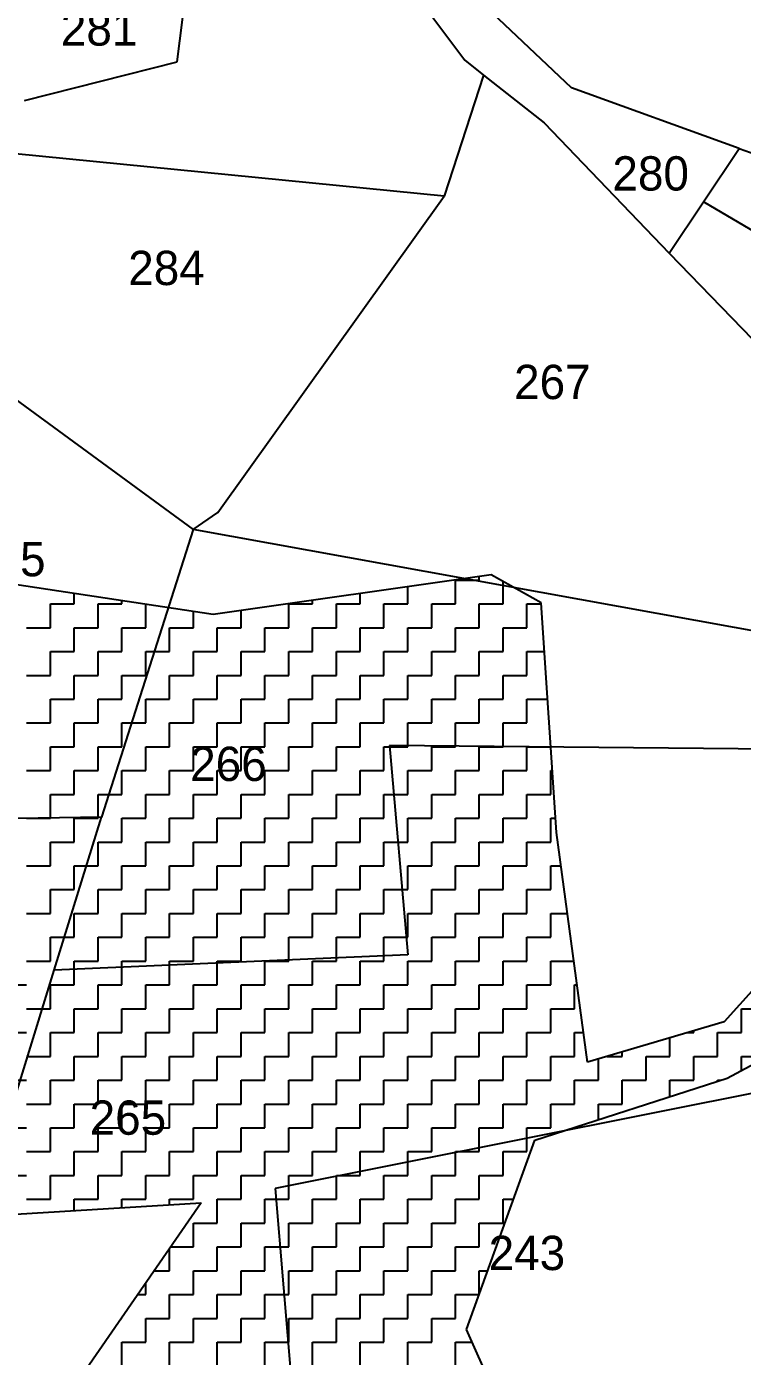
# Model space of a CAD drawing. Header units: metres. Extents: x 291362 to 296970, y 2012513 to 2016467.
# Drawn here: x 292671.1 to 292862.8, y 2014026.5 to 2014382.9 of the extents above; entities that cross this region are included whole.
import ezdxf
from ezdxf.enums import TextEntityAlignment as Align

# ---------------------------------------------------------------- set-up
doc = ezdxf.new("R2010")
doc.units = ezdxf.units.M
for name, color, linetype in [('POLY_HATCH', 12, 'Continuous'), ('POLY_PARCEL', 6, 'Continuous'), ('TEXT_PARCEL', 7, 'Continuous')]:
    doc.layers.add(name, color=color, linetype=linetype)
doc.styles.add('TEXT_MAP', font='')
doc.styles.get('TEXT_MAP').set_extended_font_data('Kruti Dev 050')

msp = doc.modelspace()

# ---------------------------------------------------------------- linework, layer by layer
at = {"layer": 'POLY_HATCH'}
for p, q in [((292795.6, 2014235.95), (292721.08, 2014225.36)), ((292808.91, 2014228.47), (292795.6, 2014235.95)), ((292721.08, 2014225.36), (292666.17, 2014233.67)), ((292813.07, 2014166.94), (292808.91, 2014228.47)), ((292821.39, 2014105.41), (292813.07, 2014166.94)), ((292858.81, 2014101.1), (292947.84, 2014149.33)), ((292887.12, 2014148.64), (292858, 2014116.22)), ((292858, 2014116.22), (292821.39, 2014105.41)), ((292807.23, 2014084.47), (292858.81, 2014101.1)), ((292788.93, 2014033.75), (292807.23, 2014084.47)), ((292663.77, 2014064.38), (292717.85, 2014067.7)), ((292717.85, 2014067.7), (292684.57, 2014019.47)), ((292803.07, 2014002.15), (292788.93, 2014033.75))]:
    msp.add_line(p, q, dxfattribs=at)
at = {"layer": 'POLY_HATCH', "linetype": 'Continuous'}
for p, q in [((292786, 2014234.56), (292792.38, 2014234.56)), ((292786, 2014228.18), (292786, 2014234.56)), ((292792.38, 2014234.56), (292792.38, 2014235.5)), ((292683.89, 2014228.18), (292683.89, 2014230.99)), ((292760.47, 2014228.18), (292760.47, 2014230.96)), ((292773.24, 2014228.18), (292773.24, 2014232.77)), ((292798.76, 2014228.18), (292798.76, 2014234.17)), ((292677.51, 2014228.18), (292683.89, 2014228.18)), ((292677.51, 2014221.8), (292677.51, 2014228.18)), ((292690.27, 2014228.18), (292696.65, 2014228.18)), ((292690.27, 2014221.8), (292690.27, 2014228.18)), ((292696.65, 2014228.18), (292696.65, 2014229.05)), ((292703.03, 2014221.8), (292703.03, 2014228.09)), ((292741.33, 2014228.18), (292747.71, 2014228.18)), ((292741.33, 2014221.8), (292741.33, 2014228.18)), ((292747.71, 2014228.18), (292747.71, 2014229.14)), ((292754.09, 2014228.18), (292760.47, 2014228.18)), ((292754.09, 2014221.8), (292754.09, 2014228.18)), ((292766.85, 2014228.18), (292773.24, 2014228.18)), ((292766.85, 2014221.8), (292766.85, 2014228.18)), ((292779.62, 2014228.18), (292786, 2014228.18)), ((292779.62, 2014221.8), (292779.62, 2014228.18)), ((292792.38, 2014228.18), (292798.76, 2014228.18)), ((292792.38, 2014221.8), (292792.38, 2014228.18)), ((292805.14, 2014228.18), (292808.93, 2014228.18)), ((292805.14, 2014221.8), (292805.14, 2014228.18)), ((292715.8, 2014221.8), (292715.8, 2014226.16)), ((292728.56, 2014221.8), (292728.56, 2014226.42)), ((292671.12, 2014221.8), (292677.51, 2014221.8)), ((292683.89, 2014221.8), (292690.27, 2014221.8)), ((292683.89, 2014215.42), (292683.89, 2014221.8)), ((292696.65, 2014221.8), (292703.03, 2014221.8)), ((292696.65, 2014215.42), (292696.65, 2014221.8)), ((292709.42, 2014221.8), (292715.8, 2014221.8)), ((292709.42, 2014215.42), (292709.42, 2014221.8)), ((292722.18, 2014221.8), (292728.56, 2014221.8)), ((292722.18, 2014215.42), (292722.18, 2014221.8)), ((292734.94, 2014221.8), (292741.33, 2014221.8)), ((292734.94, 2014215.42), (292734.94, 2014221.8)), ((292747.71, 2014221.8), (292754.09, 2014221.8)), ((292747.71, 2014215.42), (292747.71, 2014221.8)), ((292760.47, 2014221.8), (292766.85, 2014221.8)), ((292760.47, 2014215.42), (292760.47, 2014221.8)), ((292773.24, 2014221.8), (292779.62, 2014221.8)), ((292773.24, 2014215.42), (292773.24, 2014221.8)), ((292786, 2014221.8), (292792.38, 2014221.8)), ((292786, 2014215.42), (292786, 2014221.8)), ((292798.76, 2014221.8), (292805.14, 2014221.8)), ((292798.76, 2014215.42), (292798.76, 2014221.8)), ((292677.51, 2014215.42), (292683.89, 2014215.42)), ((292677.51, 2014209.03), (292677.51, 2014215.42)), ((292690.27, 2014215.42), (292696.65, 2014215.42)), ((292690.27, 2014209.03), (292690.27, 2014215.42)), ((292703.03, 2014215.42), (292709.42, 2014215.42)), ((292703.03, 2014209.03), (292703.03, 2014215.42)), ((292715.8, 2014215.42), (292722.18, 2014215.42)), ((292715.8, 2014209.03), (292715.8, 2014215.42)), ((292728.56, 2014215.42), (292734.94, 2014215.42)), ((292728.56, 2014209.03), (292728.56, 2014215.42)), ((292741.33, 2014215.42), (292747.71, 2014215.42)), ((292741.33, 2014209.03), (292741.33, 2014215.42)), ((292754.09, 2014215.42), (292760.47, 2014215.42)), ((292754.09, 2014209.03), (292754.09, 2014215.42)), ((292766.85, 2014215.42), (292773.24, 2014215.42)), ((292766.85, 2014209.03), (292766.85, 2014215.42)), ((292779.62, 2014215.42), (292786, 2014215.42)), ((292779.62, 2014209.03), (292779.62, 2014215.42)), ((292792.38, 2014215.42), (292798.76, 2014215.42)), ((292792.38, 2014209.03), (292792.38, 2014215.42)), ((292805.14, 2014215.42), (292809.79, 2014215.42)), ((292805.14, 2014209.03), (292805.14, 2014215.42)), ((292671.12, 2014209.03), (292677.51, 2014209.03)), ((292683.89, 2014209.03), (292690.27, 2014209.03)), ((292683.89, 2014202.65), (292683.89, 2014209.03)), ((292696.65, 2014209.03), (292703.03, 2014209.03)), ((292696.65, 2014202.65), (292696.65, 2014209.03)), ((292709.42, 2014209.03), (292715.8, 2014209.03)), ((292709.42, 2014202.65), (292709.42, 2014209.03)), ((292722.18, 2014209.03), (292728.56, 2014209.03)), ((292722.18, 2014202.65), (292722.18, 2014209.03)), ((292734.94, 2014209.03), (292741.33, 2014209.03)), ((292734.94, 2014202.65), (292734.94, 2014209.03)), ((292747.71, 2014209.03), (292754.09, 2014209.03)), ((292747.71, 2014202.65), (292747.71, 2014209.03)), ((292760.47, 2014209.03), (292766.85, 2014209.03)), ((292760.47, 2014202.65), (292760.47, 2014209.03)), ((292773.24, 2014209.03), (292779.62, 2014209.03)), ((292773.24, 2014202.65), (292773.24, 2014209.03)), ((292786, 2014209.03), (292792.38, 2014209.03)), ((292786, 2014202.65), (292786, 2014209.03)), ((292798.76, 2014209.03), (292805.14, 2014209.03)), ((292798.76, 2014202.65), (292798.76, 2014209.03)), ((292677.51, 2014202.65), (292683.89, 2014202.65)), ((292677.51, 2014196.27), (292677.51, 2014202.65)), ((292690.27, 2014202.65), (292696.65, 2014202.65)), ((292690.27, 2014196.27), (292690.27, 2014202.65)), ((292703.03, 2014202.65), (292709.42, 2014202.65)), ((292703.03, 2014196.27), (292703.03, 2014202.65)), ((292715.8, 2014202.65), (292722.18, 2014202.65)), ((292715.8, 2014196.27), (292715.8, 2014202.65)), ((292728.56, 2014202.65), (292734.94, 2014202.65)), ((292728.56, 2014196.27), (292728.56, 2014202.65)), ((292741.33, 2014202.65), (292747.71, 2014202.65)), ((292741.33, 2014196.27), (292741.33, 2014202.65)), ((292754.09, 2014202.65), (292760.47, 2014202.65)), ((292754.09, 2014196.27), (292754.09, 2014202.65)), ((292766.85, 2014202.65), (292773.24, 2014202.65)), ((292766.85, 2014196.27), (292766.85, 2014202.65)), ((292779.62, 2014202.65), (292786, 2014202.65)), ((292779.62, 2014196.27), (292779.62, 2014202.65)), ((292792.38, 2014202.65), (292798.76, 2014202.65)), ((292792.38, 2014196.27), (292792.38, 2014202.65)), ((292805.14, 2014202.65), (292810.66, 2014202.65)), ((292805.14, 2014196.27), (292805.14, 2014202.65)), ((292671.12, 2014196.27), (292677.51, 2014196.27)), ((292683.89, 2014196.27), (292690.27, 2014196.27)), ((292683.89, 2014189.89), (292683.89, 2014196.27)), ((292696.65, 2014196.27), (292703.03, 2014196.27)), ((292696.65, 2014189.89), (292696.65, 2014196.27)), ((292709.42, 2014196.27), (292715.8, 2014196.27)), ((292709.42, 2014189.89), (292709.42, 2014196.27)), ((292722.18, 2014196.27), (292728.56, 2014196.27)), ((292722.18, 2014189.89), (292722.18, 2014196.27)), ((292734.94, 2014196.27), (292741.33, 2014196.27)), ((292734.94, 2014189.89), (292734.94, 2014196.27)), ((292747.71, 2014196.27), (292754.09, 2014196.27)), ((292747.71, 2014189.89), (292747.71, 2014196.27)), ((292760.47, 2014196.27), (292766.85, 2014196.27)), ((292760.47, 2014189.89), (292760.47, 2014196.27)), ((292773.24, 2014196.27), (292779.62, 2014196.27)), ((292773.24, 2014189.89), (292773.24, 2014196.27)), ((292786, 2014196.27), (292792.38, 2014196.27)), ((292786, 2014189.89), (292786, 2014196.27)), ((292798.76, 2014196.27), (292805.14, 2014196.27)), ((292798.76, 2014189.89), (292798.76, 2014196.27)), ((292677.51, 2014189.89), (292683.89, 2014189.89)), ((292677.51, 2014183.51), (292677.51, 2014189.89)), ((292690.27, 2014189.89), (292696.65, 2014189.89)), ((292690.27, 2014183.51), (292690.27, 2014189.89)), ((292703.03, 2014189.89), (292709.42, 2014189.89)), ((292703.03, 2014183.51), (292703.03, 2014189.89)), ((292715.8, 2014189.89), (292722.18, 2014189.89)), ((292715.8, 2014183.51), (292715.8, 2014189.89)), ((292728.56, 2014189.89), (292734.94, 2014189.89)), ((292728.56, 2014183.51), (292728.56, 2014189.89)), ((292741.33, 2014189.89), (292747.71, 2014189.89)), ((292741.33, 2014183.51), (292741.33, 2014189.89)), ((292754.09, 2014189.89), (292760.47, 2014189.89)), ((292754.09, 2014183.51), (292754.09, 2014189.89)), ((292766.85, 2014189.89), (292773.24, 2014189.89)), ((292766.85, 2014183.51), (292766.85, 2014189.89)), ((292779.62, 2014189.89), (292786, 2014189.89)), ((292779.62, 2014183.51), (292779.62, 2014189.89)), ((292792.38, 2014189.89), (292798.76, 2014189.89)), ((292792.38, 2014183.51), (292792.38, 2014189.89)), ((292805.14, 2014189.89), (292811.52, 2014189.89)), ((292805.14, 2014183.51), (292805.14, 2014189.89)), ((292671.12, 2014183.51), (292677.51, 2014183.51)), ((292683.89, 2014183.51), (292690.27, 2014183.51)), ((292683.89, 2014177.12), (292683.89, 2014183.51)), ((292696.65, 2014183.51), (292703.03, 2014183.51)), ((292696.65, 2014177.12), (292696.65, 2014183.51)), ((292709.42, 2014183.51), (292715.8, 2014183.51)), ((292709.42, 2014177.12), (292709.42, 2014183.51)), ((292722.18, 2014183.51), (292728.56, 2014183.51)), ((292722.18, 2014177.12), (292722.18, 2014183.51)), ((292734.94, 2014183.51), (292741.33, 2014183.51)), ((292734.94, 2014177.12), (292734.94, 2014183.51)), ((292747.71, 2014183.51), (292754.09, 2014183.51)), ((292747.71, 2014177.12), (292747.71, 2014183.51)), ((292760.47, 2014183.51), (292766.85, 2014183.51)), ((292760.47, 2014177.12), (292760.47, 2014183.51)), ((292773.24, 2014183.51), (292779.62, 2014183.51)), ((292773.24, 2014177.12), (292773.24, 2014183.51)), ((292786, 2014183.51), (292792.38, 2014183.51)), ((292786, 2014177.12), (292786, 2014183.51)), ((292798.76, 2014183.51), (292805.14, 2014183.51)), ((292798.76, 2014177.12), (292798.76, 2014183.51)), ((292811.53, 2014183.51), (292811.95, 2014183.51)), ((292811.53, 2014177.12), (292811.53, 2014183.51)), ((292677.51, 2014177.12), (292683.89, 2014177.12)), ((292677.51, 2014170.74), (292677.51, 2014177.12)), ((292690.27, 2014177.12), (292696.65, 2014177.12)), ((292690.27, 2014170.74), (292690.27, 2014177.12)), ((292703.03, 2014177.12), (292709.42, 2014177.12)), ((292703.03, 2014170.74), (292703.03, 2014177.12)), ((292715.8, 2014177.12), (292722.18, 2014177.12)), ((292715.8, 2014170.74), (292715.8, 2014177.12)), ((292728.56, 2014177.12), (292734.94, 2014177.12)), ((292728.56, 2014170.74), (292728.56, 2014177.12)), ((292741.33, 2014177.12), (292747.71, 2014177.12)), ((292741.33, 2014170.74), (292741.33, 2014177.12)), ((292754.09, 2014177.12), (292760.47, 2014177.12)), ((292754.09, 2014170.74), (292754.09, 2014177.12)), ((292766.85, 2014177.12), (292773.24, 2014177.12)), ((292766.85, 2014170.74), (292766.85, 2014177.12)), ((292779.62, 2014177.12), (292786, 2014177.12)), ((292779.62, 2014170.74), (292779.62, 2014177.12)), ((292792.38, 2014177.12), (292798.76, 2014177.12)), ((292792.38, 2014170.74), (292792.38, 2014177.12)), ((292805.14, 2014177.12), (292811.53, 2014177.12)), ((292805.14, 2014170.74), (292805.14, 2014177.12)), ((292671.12, 2014170.74), (292677.51, 2014170.74)), ((292683.89, 2014170.74), (292690.27, 2014170.74)), ((292683.89, 2014164.36), (292683.89, 2014170.74)), ((292696.65, 2014170.74), (292703.03, 2014170.74)), ((292696.65, 2014164.36), (292696.65, 2014170.74)), ((292709.42, 2014170.74), (292715.8, 2014170.74)), ((292709.42, 2014164.36), (292709.42, 2014170.74)), ((292722.18, 2014170.74), (292728.56, 2014170.74)), ((292722.18, 2014164.36), (292722.18, 2014170.74)), ((292734.94, 2014170.74), (292741.33, 2014170.74)), ((292734.94, 2014164.36), (292734.94, 2014170.74)), ((292747.71, 2014170.74), (292754.09, 2014170.74)), ((292747.71, 2014164.36), (292747.71, 2014170.74)), ((292760.47, 2014170.74), (292766.85, 2014170.74)), ((292760.47, 2014164.36), (292760.47, 2014170.74)), ((292773.24, 2014170.74), (292779.62, 2014170.74)), ((292773.24, 2014164.36), (292773.24, 2014170.74)), ((292786, 2014170.74), (292792.38, 2014170.74)), ((292786, 2014164.36), (292786, 2014170.74)), ((292798.76, 2014170.74), (292805.14, 2014170.74)), ((292798.76, 2014164.36), (292798.76, 2014170.74)), ((292811.53, 2014170.74), (292812.81, 2014170.74)), ((292811.53, 2014164.36), (292811.53, 2014170.74)), ((292677.51, 2014164.36), (292683.89, 2014164.36)), ((292677.51, 2014157.98), (292677.51, 2014164.36)), ((292690.27, 2014164.36), (292696.65, 2014164.36)), ((292690.27, 2014157.98), (292690.27, 2014164.36)), ((292703.03, 2014164.36), (292709.42, 2014164.36)), ((292703.03, 2014157.98), (292703.03, 2014164.36)), ((292715.8, 2014164.36), (292722.18, 2014164.36)), ((292715.8, 2014157.98), (292715.8, 2014164.36)), ((292728.56, 2014164.36), (292734.94, 2014164.36)), ((292728.56, 2014157.98), (292728.56, 2014164.36)), ((292741.33, 2014164.36), (292747.71, 2014164.36)), ((292741.33, 2014157.98), (292741.33, 2014164.36)), ((292754.09, 2014164.36), (292760.47, 2014164.36)), ((292754.09, 2014157.98), (292754.09, 2014164.36)), ((292766.85, 2014164.36), (292773.24, 2014164.36)), ((292766.85, 2014157.98), (292766.85, 2014164.36)), ((292779.62, 2014164.36), (292786, 2014164.36)), ((292779.62, 2014157.98), (292779.62, 2014164.36)), ((292792.38, 2014164.36), (292798.76, 2014164.36)), ((292792.38, 2014157.98), (292792.38, 2014164.36)), ((292805.14, 2014164.36), (292811.53, 2014164.36)), ((292805.14, 2014157.98), (292805.14, 2014164.36)), ((292671.12, 2014157.98), (292677.51, 2014157.98)), ((292683.89, 2014157.98), (292690.27, 2014157.98)), ((292683.89, 2014151.6), (292683.89, 2014157.98)), ((292696.65, 2014157.98), (292703.03, 2014157.98)), ((292696.65, 2014151.6), (292696.65, 2014157.98)), ((292709.42, 2014157.98), (292715.8, 2014157.98)), ((292709.42, 2014151.6), (292709.42, 2014157.98)), ((292722.18, 2014157.98), (292728.56, 2014157.98)), ((292722.18, 2014151.6), (292722.18, 2014157.98)), ((292734.94, 2014157.98), (292741.33, 2014157.98)), ((292734.94, 2014151.6), (292734.94, 2014157.98)), ((292747.71, 2014157.98), (292754.09, 2014157.98)), ((292747.71, 2014151.6), (292747.71, 2014157.98)), ((292760.47, 2014157.98), (292766.85, 2014157.98)), ((292760.47, 2014151.6), (292760.47, 2014157.98)), ((292773.24, 2014157.98), (292779.62, 2014157.98)), ((292773.24, 2014151.6), (292773.24, 2014157.98)), ((292786, 2014157.98), (292792.38, 2014157.98)), ((292786, 2014151.6), (292786, 2014157.98)), ((292798.76, 2014157.98), (292805.14, 2014157.98)), ((292798.76, 2014151.6), (292798.76, 2014157.98)), ((292811.53, 2014157.98), (292814.28, 2014157.98)), ((292811.53, 2014151.6), (292811.53, 2014157.98)), ((292677.51, 2014151.6), (292683.89, 2014151.6)), ((292677.51, 2014145.21), (292677.51, 2014151.6)), ((292690.27, 2014151.6), (292696.65, 2014151.6)), ((292690.27, 2014145.21), (292690.27, 2014151.6)), ((292703.03, 2014151.6), (292709.42, 2014151.6)), ((292703.03, 2014145.21), (292703.03, 2014151.6)), ((292715.8, 2014151.6), (292722.18, 2014151.6)), ((292715.8, 2014145.21), (292715.8, 2014151.6)), ((292728.56, 2014151.6), (292734.94, 2014151.6)), ((292728.56, 2014145.21), (292728.56, 2014151.6)), ((292741.33, 2014151.6), (292747.71, 2014151.6)), ((292741.33, 2014145.21), (292741.33, 2014151.6)), ((292754.09, 2014151.6), (292760.47, 2014151.6)), ((292754.09, 2014145.21), (292754.09, 2014151.6)), ((292766.85, 2014151.6), (292773.24, 2014151.6)), ((292766.85, 2014145.21), (292766.85, 2014151.6)), ((292779.62, 2014151.6), (292786, 2014151.6)), ((292779.62, 2014145.21), (292779.62, 2014151.6)), ((292792.38, 2014151.6), (292798.76, 2014151.6)), ((292792.38, 2014145.21), (292792.38, 2014151.6)), ((292805.14, 2014151.6), (292811.53, 2014151.6)), ((292805.14, 2014145.21), (292805.14, 2014151.6)), ((292671.12, 2014145.21), (292677.51, 2014145.21)), ((292683.89, 2014145.21), (292690.27, 2014145.21)), ((292683.89, 2014138.83), (292683.89, 2014145.21)), ((292696.65, 2014145.21), (292703.03, 2014145.21)), ((292696.65, 2014138.83), (292696.65, 2014145.21)), ((292709.42, 2014145.21), (292715.8, 2014145.21)), ((292709.42, 2014138.83), (292709.42, 2014145.21)), ((292722.18, 2014145.21), (292728.56, 2014145.21)), ((292722.18, 2014138.83), (292722.18, 2014145.21)), ((292734.94, 2014145.21), (292741.33, 2014145.21)), ((292734.94, 2014138.83), (292734.94, 2014145.21)), ((292747.71, 2014145.21), (292754.09, 2014145.21)), ((292747.71, 2014138.83), (292747.71, 2014145.21)), ((292760.47, 2014145.21), (292766.85, 2014145.21)), ((292760.47, 2014138.83), (292760.47, 2014145.21)), ((292773.24, 2014145.21), (292779.62, 2014145.21)), ((292773.24, 2014138.83), (292773.24, 2014145.21)), ((292786, 2014145.21), (292792.38, 2014145.21)), ((292786, 2014138.83), (292786, 2014145.21)), ((292798.76, 2014145.21), (292805.14, 2014145.21)), ((292798.76, 2014138.83), (292798.76, 2014145.21)), ((292811.53, 2014145.21), (292816.01, 2014145.21)), ((292811.53, 2014138.83), (292811.53, 2014145.21)), ((292677.51, 2014138.83), (292683.89, 2014138.83)), ((292677.51, 2014132.45), (292677.51, 2014138.83)), ((292690.27, 2014138.83), (292696.65, 2014138.83)), ((292690.27, 2014132.45), (292690.27, 2014138.83)), ((292703.03, 2014138.83), (292709.42, 2014138.83)), ((292703.03, 2014132.45), (292703.03, 2014138.83)), ((292715.8, 2014138.83), (292722.18, 2014138.83)), ((292715.8, 2014132.45), (292715.8, 2014138.83)), ((292728.56, 2014138.83), (292734.94, 2014138.83)), ((292728.56, 2014132.45), (292728.56, 2014138.83)), ((292741.33, 2014138.83), (292747.71, 2014138.83)), ((292741.33, 2014132.45), (292741.33, 2014138.83)), ((292754.09, 2014138.83), (292760.47, 2014138.83)), ((292754.09, 2014132.45), (292754.09, 2014138.83)), ((292766.85, 2014138.83), (292773.24, 2014138.83)), ((292766.85, 2014132.45), (292766.85, 2014138.83)), ((292779.62, 2014138.83), (292786, 2014138.83)), ((292779.62, 2014132.45), (292779.62, 2014138.83)), ((292792.38, 2014138.83), (292798.76, 2014138.83)), ((292792.38, 2014132.45), (292792.38, 2014138.83)), ((292805.14, 2014138.83), (292811.53, 2014138.83)), ((292805.14, 2014132.45), (292805.14, 2014138.83)), ((292671.12, 2014132.45), (292677.51, 2014132.45)), ((292683.89, 2014132.45), (292690.27, 2014132.45)), ((292683.89, 2014126.07), (292683.89, 2014132.45)), ((292696.65, 2014132.45), (292703.03, 2014132.45)), ((292696.65, 2014126.07), (292696.65, 2014132.45)), ((292709.42, 2014132.45), (292715.8, 2014132.45)), ((292709.42, 2014126.07), (292709.42, 2014132.45)), ((292722.18, 2014132.45), (292728.56, 2014132.45)), ((292722.18, 2014126.07), (292722.18, 2014132.45)), ((292734.94, 2014132.45), (292741.33, 2014132.45)), ((292734.94, 2014126.07), (292734.94, 2014132.45)), ((292747.71, 2014132.45), (292754.09, 2014132.45)), ((292747.71, 2014126.07), (292747.71, 2014132.45)), ((292760.47, 2014132.45), (292766.85, 2014132.45)), ((292760.47, 2014126.07), (292760.47, 2014132.45)), ((292773.24, 2014132.45), (292779.62, 2014132.45)), ((292773.24, 2014126.07), (292773.24, 2014132.45)), ((292786, 2014132.45), (292792.38, 2014132.45)), ((292786, 2014126.07), (292786, 2014132.45)), ((292798.76, 2014132.45), (292805.14, 2014132.45)), ((292798.76, 2014126.07), (292798.76, 2014132.45)), ((292811.53, 2014132.45), (292817.73, 2014132.45)), ((292811.53, 2014126.07), (292811.53, 2014132.45)), ((292664.74, 2014126.07), (292671.12, 2014126.07)), ((292677.51, 2014126.07), (292683.89, 2014126.07)), ((292677.51, 2014119.69), (292677.51, 2014126.07)), ((292690.27, 2014126.07), (292696.65, 2014126.07)), ((292690.27, 2014119.69), (292690.27, 2014126.07)), ((292703.03, 2014126.07), (292709.42, 2014126.07)), ((292703.03, 2014119.69), (292703.03, 2014126.07)), ((292715.8, 2014126.07), (292722.18, 2014126.07)), ((292715.8, 2014119.69), (292715.8, 2014126.07)), ((292728.56, 2014126.07), (292734.94, 2014126.07)), ((292728.56, 2014119.69), (292728.56, 2014126.07)), ((292741.33, 2014126.07), (292747.71, 2014126.07)), ((292741.33, 2014119.69), (292741.33, 2014126.07)), ((292754.09, 2014126.07), (292760.47, 2014126.07)), ((292754.09, 2014119.69), (292754.09, 2014126.07)), ((292766.85, 2014126.07), (292773.24, 2014126.07)), ((292766.85, 2014119.69), (292766.85, 2014126.07)), ((292779.62, 2014126.07), (292786, 2014126.07)), ((292779.62, 2014119.69), (292779.62, 2014126.07)), ((292792.38, 2014126.07), (292798.76, 2014126.07)), ((292792.38, 2014119.69), (292792.38, 2014126.07)), ((292805.14, 2014126.07), (292811.53, 2014126.07)), ((292805.14, 2014119.69), (292805.14, 2014126.07)), ((292817.91, 2014126.07), (292818.6, 2014126.07)), ((292817.91, 2014119.69), (292817.91, 2014126.07)), ((292671.12, 2014119.69), (292677.51, 2014119.69)), ((292683.89, 2014119.69), (292690.27, 2014119.69)), ((292683.89, 2014113.31), (292683.89, 2014119.69)), ((292696.65, 2014119.69), (292703.03, 2014119.69)), ((292696.65, 2014113.31), (292696.65, 2014119.69)), ((292709.42, 2014119.69), (292715.8, 2014119.69)), ((292709.42, 2014113.31), (292709.42, 2014119.69)), ((292722.18, 2014119.69), (292728.56, 2014119.69)), ((292722.18, 2014113.31), (292722.18, 2014119.69)), ((292734.94, 2014119.69), (292741.33, 2014119.69)), ((292734.94, 2014113.31), (292734.94, 2014119.69)), ((292747.71, 2014119.69), (292754.09, 2014119.69)), ((292747.71, 2014113.31), (292747.71, 2014119.69)), ((292760.47, 2014119.69), (292766.85, 2014119.69)), ((292760.47, 2014113.31), (292760.47, 2014119.69)), ((292773.24, 2014119.69), (292779.62, 2014119.69)), ((292773.24, 2014113.31), (292773.24, 2014119.69)), ((292786, 2014119.69), (292792.38, 2014119.69)), ((292786, 2014113.31), (292786, 2014119.69)), ((292798.76, 2014119.69), (292805.14, 2014119.69)), ((292798.76, 2014113.31), (292798.76, 2014119.69)), ((292811.53, 2014119.69), (292817.91, 2014119.69)), ((292811.53, 2014113.31), (292811.53, 2014119.69)), ((292862.58, 2014119.69), (292868.96, 2014119.69)), ((292862.58, 2014113.31), (292862.58, 2014119.69)), ((292664.74, 2014113.31), (292671.12, 2014113.31)), ((292677.51, 2014113.31), (292683.89, 2014113.31)), ((292677.51, 2014106.92), (292677.51, 2014113.31)), ((292690.27, 2014113.31), (292696.65, 2014113.31)), ((292690.27, 2014106.92), (292690.27, 2014113.31)), ((292703.03, 2014113.31), (292709.42, 2014113.31)), ((292703.03, 2014106.92), (292703.03, 2014113.31)), ((292715.8, 2014113.31), (292722.18, 2014113.31)), ((292715.8, 2014106.92), (292715.8, 2014113.31)), ((292728.56, 2014113.31), (292734.94, 2014113.31)), ((292728.56, 2014106.92), (292728.56, 2014113.31)), ((292741.33, 2014113.31), (292747.71, 2014113.31)), ((292741.33, 2014106.92), (292741.33, 2014113.31)), ((292754.09, 2014113.31), (292760.47, 2014113.31)), ((292754.09, 2014106.92), (292754.09, 2014113.31)), ((292766.85, 2014113.31), (292773.24, 2014113.31)), ((292766.85, 2014106.92), (292766.85, 2014113.31)), ((292779.62, 2014113.31), (292786, 2014113.31)), ((292779.62, 2014106.92), (292779.62, 2014113.31)), ((292792.38, 2014113.31), (292798.76, 2014113.31)), ((292792.38, 2014106.92), (292792.38, 2014113.31)), ((292805.14, 2014113.31), (292811.53, 2014113.31)), ((292805.14, 2014106.92), (292805.14, 2014113.31)), ((292817.91, 2014113.31), (292820.32, 2014113.31)), ((292817.91, 2014106.92), (292817.91, 2014113.31)), ((292848.14, 2014113.31), (292849.82, 2014113.31)), ((292849.82, 2014113.31), (292849.82, 2014113.8)), ((292856.2, 2014113.31), (292862.58, 2014113.31)), ((292856.2, 2014106.92), (292856.2, 2014113.31)), ((292843.44, 2014106.92), (292843.44, 2014111.92)), ((292671.12, 2014106.92), (292677.51, 2014106.92)), ((292683.89, 2014106.92), (292690.27, 2014106.92)), ((292683.89, 2014100.54), (292683.89, 2014106.92)), ((292696.65, 2014106.92), (292703.03, 2014106.92)), ((292696.65, 2014100.54), (292696.65, 2014106.92)), ((292709.42, 2014106.92), (292715.8, 2014106.92)), ((292709.42, 2014100.54), (292709.42, 2014106.92)), ((292722.18, 2014106.92), (292728.56, 2014106.92)), ((292722.18, 2014100.54), (292722.18, 2014106.92)), ((292734.94, 2014106.92), (292741.33, 2014106.92)), ((292734.94, 2014100.54), (292734.94, 2014106.92)), ((292747.71, 2014106.92), (292754.09, 2014106.92)), ((292747.71, 2014100.54), (292747.71, 2014106.92)), ((292760.47, 2014106.92), (292766.85, 2014106.92)), ((292760.47, 2014100.54), (292760.47, 2014106.92)), ((292773.24, 2014106.92), (292779.62, 2014106.92)), ((292773.24, 2014100.54), (292773.24, 2014106.92)), ((292786, 2014106.92), (292792.38, 2014106.92)), ((292786, 2014100.54), (292786, 2014106.92)), ((292798.76, 2014106.92), (292805.14, 2014106.92)), ((292798.76, 2014100.54), (292798.76, 2014106.92)), ((292811.53, 2014106.92), (292817.91, 2014106.92)), ((292811.53, 2014100.54), (292811.53, 2014106.92)), ((292824.29, 2014100.54), (292824.29, 2014106.26)), ((292826.53, 2014106.92), (292830.67, 2014106.92)), ((292830.67, 2014106.92), (292830.67, 2014108.15)), ((292837.05, 2014106.92), (292843.44, 2014106.92)), ((292837.05, 2014100.54), (292837.05, 2014106.92)), ((292849.82, 2014106.92), (292856.2, 2014106.92)), ((292849.82, 2014100.54), (292849.82, 2014106.92)), ((292862.58, 2014106.92), (292868.96, 2014106.92)), ((292862.58, 2014103.14), (292862.58, 2014106.92)), ((292664.74, 2014100.54), (292671.12, 2014100.54)), ((292677.51, 2014100.54), (292683.89, 2014100.54)), ((292677.51, 2014094.16), (292677.51, 2014100.54)), ((292690.27, 2014100.54), (292696.65, 2014100.54)), ((292690.27, 2014094.16), (292690.27, 2014100.54)), ((292703.03, 2014100.54), (292709.42, 2014100.54)), ((292703.03, 2014094.16), (292703.03, 2014100.54)), ((292715.8, 2014100.54), (292722.18, 2014100.54)), ((292715.8, 2014094.16), (292715.8, 2014100.54)), ((292728.56, 2014100.54), (292734.94, 2014100.54)), ((292728.56, 2014094.16), (292728.56, 2014100.54)), ((292741.33, 2014100.54), (292747.71, 2014100.54)), ((292741.33, 2014094.16), (292741.33, 2014100.54)), ((292754.09, 2014100.54), (292760.47, 2014100.54)), ((292754.09, 2014094.16), (292754.09, 2014100.54)), ((292766.85, 2014100.54), (292773.24, 2014100.54)), ((292766.85, 2014094.16), (292766.85, 2014100.54)), ((292779.62, 2014100.54), (292786, 2014100.54)), ((292779.62, 2014094.16), (292779.62, 2014100.54)), ((292792.38, 2014100.54), (292798.76, 2014100.54)), ((292792.38, 2014094.16), (292792.38, 2014100.54)), ((292805.14, 2014100.54), (292811.53, 2014100.54)), ((292805.14, 2014094.16), (292805.14, 2014100.54)), ((292817.91, 2014100.54), (292824.29, 2014100.54)), ((292817.91, 2014094.16), (292817.91, 2014100.54)), ((292830.67, 2014100.54), (292837.05, 2014100.54)), ((292830.67, 2014094.16), (292830.67, 2014100.54)), ((292843.44, 2014100.54), (292849.82, 2014100.54)), ((292843.44, 2014096.14), (292843.44, 2014100.54)), ((292856.2, 2014100.54), (292857.09, 2014100.54)), ((292856.2, 2014100.25), (292856.2, 2014100.54)), ((292671.12, 2014094.16), (292677.51, 2014094.16)), ((292683.89, 2014094.16), (292690.27, 2014094.16)), ((292683.89, 2014087.78), (292683.89, 2014094.16)), ((292696.65, 2014094.16), (292703.03, 2014094.16)), ((292696.65, 2014087.78), (292696.65, 2014094.16)), ((292709.42, 2014094.16), (292715.8, 2014094.16)), ((292709.42, 2014087.78), (292709.42, 2014094.16)), ((292722.18, 2014094.16), (292728.56, 2014094.16)), ((292722.18, 2014087.78), (292722.18, 2014094.16)), ((292734.94, 2014094.16), (292741.33, 2014094.16)), ((292734.94, 2014087.78), (292734.94, 2014094.16)), ((292747.71, 2014094.16), (292754.09, 2014094.16)), ((292747.71, 2014087.78), (292747.71, 2014094.16)), ((292760.47, 2014094.16), (292766.85, 2014094.16)), ((292760.47, 2014087.78), (292760.47, 2014094.16)), ((292773.24, 2014094.16), (292779.62, 2014094.16)), ((292773.24, 2014087.78), (292773.24, 2014094.16)), ((292786, 2014094.16), (292792.38, 2014094.16)), ((292786, 2014087.78), (292786, 2014094.16)), ((292798.76, 2014094.16), (292805.14, 2014094.16)), ((292798.76, 2014087.78), (292798.76, 2014094.16)), ((292811.53, 2014094.16), (292817.91, 2014094.16)), ((292811.53, 2014087.78), (292811.53, 2014094.16)), ((292824.29, 2014094.16), (292830.67, 2014094.16)), ((292824.29, 2014089.97), (292824.29, 2014094.16)), ((292837.05, 2014094.16), (292837.29, 2014094.16)), ((292837.05, 2014094.08), (292837.05, 2014094.16)), ((292664.74, 2014087.78), (292671.12, 2014087.78)), ((292677.51, 2014087.78), (292683.89, 2014087.78)), ((292677.51, 2014081.4), (292677.51, 2014087.78)), ((292690.27, 2014087.78), (292696.65, 2014087.78)), ((292690.27, 2014081.4), (292690.27, 2014087.78)), ((292703.03, 2014087.78), (292709.42, 2014087.78)), ((292703.03, 2014081.4), (292703.03, 2014087.78)), ((292715.8, 2014087.78), (292722.18, 2014087.78)), ((292715.8, 2014081.4), (292715.8, 2014087.78)), ((292728.56, 2014087.78), (292734.94, 2014087.78)), ((292728.56, 2014081.4), (292728.56, 2014087.78)), ((292741.33, 2014087.78), (292747.71, 2014087.78)), ((292741.33, 2014081.4), (292741.33, 2014087.78)), ((292754.09, 2014087.78), (292760.47, 2014087.78)), ((292754.09, 2014081.4), (292754.09, 2014087.78)), ((292766.85, 2014087.78), (292773.24, 2014087.78)), ((292766.85, 2014081.4), (292766.85, 2014087.78)), ((292779.62, 2014087.78), (292786, 2014087.78)), ((292779.62, 2014081.4), (292779.62, 2014087.78)), ((292792.38, 2014087.78), (292798.76, 2014087.78)), ((292792.38, 2014081.4), (292792.38, 2014087.78)), ((292805.14, 2014087.78), (292811.53, 2014087.78)), ((292805.14, 2014081.4), (292805.14, 2014087.78)), ((292671.12, 2014081.4), (292677.51, 2014081.4)), ((292683.89, 2014081.4), (292690.27, 2014081.4)), ((292683.89, 2014075.01), (292683.89, 2014081.4)), ((292696.65, 2014081.4), (292703.03, 2014081.4)), ((292696.65, 2014075.01), (292696.65, 2014081.4)), ((292709.42, 2014081.4), (292715.8, 2014081.4)), ((292709.42, 2014075.01), (292709.42, 2014081.4)), ((292722.18, 2014081.4), (292728.56, 2014081.4)), ((292722.18, 2014075.01), (292722.18, 2014081.4)), ((292734.94, 2014081.4), (292741.33, 2014081.4)), ((292734.94, 2014075.01), (292734.94, 2014081.4)), ((292747.71, 2014081.4), (292754.09, 2014081.4)), ((292747.71, 2014075.01), (292747.71, 2014081.4)), ((292760.47, 2014081.4), (292766.85, 2014081.4)), ((292760.47, 2014075.01), (292760.47, 2014081.4)), ((292773.24, 2014081.4), (292779.62, 2014081.4)), ((292773.24, 2014075.01), (292773.24, 2014081.4)), ((292786, 2014081.4), (292792.38, 2014081.4)), ((292786, 2014075.01), (292786, 2014081.4)), ((292798.76, 2014081.4), (292805.14, 2014081.4)), ((292798.76, 2014075.01), (292798.76, 2014081.4)), ((292664.74, 2014075.01), (292671.12, 2014075.01)), ((292677.51, 2014075.01), (292683.89, 2014075.01)), ((292677.51, 2014068.63), (292677.51, 2014075.01)), ((292690.27, 2014075.01), (292696.65, 2014075.01)), ((292690.27, 2014068.63), (292690.27, 2014075.01)), ((292703.03, 2014075.01), (292709.42, 2014075.01)), ((292703.03, 2014068.63), (292703.03, 2014075.01)), ((292715.8, 2014075.01), (292722.18, 2014075.01)), ((292715.8, 2014068.63), (292715.8, 2014075.01)), ((292728.56, 2014075.01), (292734.94, 2014075.01)), ((292728.56, 2014068.63), (292728.56, 2014075.01)), ((292741.33, 2014075.01), (292747.71, 2014075.01)), ((292741.33, 2014068.63), (292741.33, 2014075.01)), ((292754.09, 2014075.01), (292760.47, 2014075.01)), ((292754.09, 2014068.63), (292754.09, 2014075.01)), ((292766.85, 2014075.01), (292773.24, 2014075.01)), ((292766.85, 2014068.63), (292766.85, 2014075.01)), ((292779.62, 2014075.01), (292786, 2014075.01)), ((292779.62, 2014068.63), (292779.62, 2014075.01)), ((292792.38, 2014075.01), (292798.76, 2014075.01)), ((292792.38, 2014068.63), (292792.38, 2014075.01)), ((292671.12, 2014068.63), (292677.51, 2014068.63)), ((292683.89, 2014068.63), (292690.27, 2014068.63)), ((292683.89, 2014065.61), (292683.89, 2014068.63)), ((292696.65, 2014068.63), (292703.03, 2014068.63)), ((292696.65, 2014066.4), (292696.65, 2014068.63)), ((292709.42, 2014068.63), (292715.8, 2014068.63)), ((292709.42, 2014067.18), (292709.42, 2014068.63)), ((292722.18, 2014068.63), (292728.56, 2014068.63)), ((292722.18, 2014062.25), (292722.18, 2014068.63)), ((292734.94, 2014068.63), (292741.33, 2014068.63)), ((292734.94, 2014062.25), (292734.94, 2014068.63)), ((292747.71, 2014068.63), (292754.09, 2014068.63)), ((292747.71, 2014062.25), (292747.71, 2014068.63)), ((292760.47, 2014068.63), (292766.85, 2014068.63)), ((292760.47, 2014062.25), (292760.47, 2014068.63)), ((292773.24, 2014068.63), (292779.62, 2014068.63)), ((292773.24, 2014062.25), (292773.24, 2014068.63)), ((292786, 2014068.63), (292792.38, 2014068.63)), ((292786, 2014062.25), (292786, 2014068.63)), ((292798.76, 2014068.63), (292801.52, 2014068.63)), ((292798.76, 2014062.25), (292798.76, 2014068.63)), ((292715.8, 2014062.25), (292722.18, 2014062.25)), ((292715.8, 2014055.87), (292715.8, 2014062.25)), ((292728.56, 2014062.25), (292734.94, 2014062.25)), ((292728.56, 2014055.87), (292728.56, 2014062.25)), ((292741.33, 2014062.25), (292747.71, 2014062.25)), ((292741.33, 2014055.87), (292741.33, 2014062.25)), ((292754.09, 2014062.25), (292760.47, 2014062.25)), ((292754.09, 2014055.87), (292754.09, 2014062.25)), ((292766.85, 2014062.25), (292773.24, 2014062.25)), ((292766.85, 2014055.87), (292766.85, 2014062.25)), ((292779.62, 2014062.25), (292786, 2014062.25)), ((292779.62, 2014055.87), (292779.62, 2014062.25)), ((292792.38, 2014062.25), (292798.76, 2014062.25)), ((292792.38, 2014055.87), (292792.38, 2014062.25)), ((292709.42, 2014049.49), (292709.42, 2014055.48)), ((292709.69, 2014055.87), (292715.8, 2014055.87)), ((292722.18, 2014055.87), (292728.56, 2014055.87)), ((292722.18, 2014049.49), (292722.18, 2014055.87)), ((292734.94, 2014055.87), (292741.33, 2014055.87)), ((292734.94, 2014049.49), (292734.94, 2014055.87)), ((292747.71, 2014055.87), (292754.09, 2014055.87)), ((292747.71, 2014049.49), (292747.71, 2014055.87)), ((292760.47, 2014055.87), (292766.85, 2014055.87)), ((292760.47, 2014049.49), (292760.47, 2014055.87)), ((292773.24, 2014055.87), (292779.62, 2014055.87)), ((292773.24, 2014049.49), (292773.24, 2014055.87)), ((292786, 2014055.87), (292792.38, 2014055.87)), ((292786, 2014049.49), (292786, 2014055.87)), ((292705.28, 2014049.49), (292709.42, 2014049.49)), ((292715.8, 2014049.49), (292722.18, 2014049.49)), ((292715.8, 2014043.1), (292715.8, 2014049.49)), ((292728.56, 2014049.49), (292734.94, 2014049.49)), ((292728.56, 2014043.1), (292728.56, 2014049.49)), ((292741.33, 2014049.49), (292747.71, 2014049.49)), ((292741.33, 2014043.1), (292741.33, 2014049.49)), ((292754.09, 2014049.49), (292760.47, 2014049.49)), ((292754.09, 2014043.1), (292754.09, 2014049.49)), ((292766.85, 2014049.49), (292773.24, 2014049.49)), ((292766.85, 2014043.1), (292766.85, 2014049.49)), ((292779.62, 2014049.49), (292786, 2014049.49)), ((292779.62, 2014043.1), (292779.62, 2014049.49)), ((292792.38, 2014049.49), (292794.61, 2014049.49)), ((292792.38, 2014043.32), (292792.38, 2014049.49)), ((292703.03, 2014043.1), (292703.03, 2014046.23)), ((292700.88, 2014043.1), (292703.03, 2014043.1)), ((292709.42, 2014043.1), (292715.8, 2014043.1)), ((292709.42, 2014036.72), (292709.42, 2014043.1)), ((292722.18, 2014043.1), (292728.56, 2014043.1)), ((292722.18, 2014036.72), (292722.18, 2014043.1)), ((292734.94, 2014043.1), (292741.33, 2014043.1)), ((292734.94, 2014036.72), (292734.94, 2014043.1)), ((292747.71, 2014043.1), (292754.09, 2014043.1)), ((292747.71, 2014036.72), (292747.71, 2014043.1)), ((292760.47, 2014043.1), (292766.85, 2014043.1)), ((292760.47, 2014036.72), (292760.47, 2014043.1)), ((292773.24, 2014043.1), (292779.62, 2014043.1)), ((292773.24, 2014036.72), (292773.24, 2014043.1)), ((292786, 2014043.1), (292792.3, 2014043.1)), ((292786, 2014036.72), (292786, 2014043.1)), ((292696.47, 2014036.72), (292696.65, 2014036.72)), ((292696.65, 2014036.72), (292696.65, 2014036.98)), ((292703.03, 2014036.72), (292709.42, 2014036.72)), ((292703.03, 2014030.34), (292703.03, 2014036.72)), ((292715.8, 2014036.72), (292722.18, 2014036.72)), ((292715.8, 2014030.34), (292715.8, 2014036.72)), ((292728.56, 2014036.72), (292734.94, 2014036.72)), ((292728.56, 2014030.34), (292728.56, 2014036.72)), ((292741.33, 2014036.72), (292747.71, 2014036.72)), ((292741.33, 2014030.34), (292741.33, 2014036.72)), ((292754.09, 2014036.72), (292760.47, 2014036.72)), ((292754.09, 2014030.34), (292754.09, 2014036.72)), ((292766.85, 2014036.72), (292773.24, 2014036.72)), ((292766.85, 2014030.34), (292766.85, 2014036.72)), ((292779.62, 2014036.72), (292786, 2014036.72)), ((292779.62, 2014030.34), (292779.62, 2014036.72)), ((292696.65, 2014030.34), (292703.03, 2014030.34)), ((292696.65, 2014023.96), (292696.65, 2014030.34)), ((292709.42, 2014030.34), (292715.8, 2014030.34)), ((292709.42, 2014023.96), (292709.42, 2014030.34)), ((292722.18, 2014030.34), (292728.56, 2014030.34)), ((292722.18, 2014023.96), (292722.18, 2014030.34)), ((292734.94, 2014030.34), (292741.33, 2014030.34)), ((292734.94, 2014023.96), (292734.94, 2014030.34)), ((292747.71, 2014030.34), (292754.09, 2014030.34)), ((292747.71, 2014023.96), (292747.71, 2014030.34)), ((292760.47, 2014030.34), (292766.85, 2014030.34)), ((292760.47, 2014023.96), (292760.47, 2014030.34)), ((292773.24, 2014030.34), (292779.62, 2014030.34)), ((292773.24, 2014023.96), (292773.24, 2014030.34)), ((292786, 2014030.34), (292790.45, 2014030.34)), ((292786, 2014023.96), (292786, 2014030.34))]:
    msp.add_line(p, q, dxfattribs=at)
at = {"layer": 'POLY_PARCEL'}
for p, q in [((292817.11, 2014366.45), (292738.48, 2014440.87)), ((292738.48, 2014440.87), (292788.52, 2014373.84)), ((292711.49, 2014373.39), (292714.94, 2014401.46)), ((292670.59, 2014363.04), (292711.49, 2014373.39)), ((292788.52, 2014373.84), (292793.54, 2014369.88)), ((292793.54, 2014369.88), (292782.95, 2014337.43)), ((292793.54, 2014369.88), (292809.71, 2014357.09)), ((292861.95, 2014350.2), (292817.11, 2014366.45)), ((292809.71, 2014357.09), (292843.23, 2014322.12)), ((292782.95, 2014337.43), (292668.12, 2014348.76)), ((292852.4, 2014335.88), (292861.95, 2014350.2)), ((292861.95, 2014350.2), (292925.37, 2014327.6)), ((292722.33, 2014252.71), (292782.95, 2014337.43)), ((292843.23, 2014322.12), (292852.4, 2014335.88)), ((292980.72, 2014260.56), (292852.4, 2014335.88)), ((292843.23, 2014322.12), (292957.07, 2014204.41)), ((292631.95, 2014309.45), (292715.77, 2014248.11)), ((292715.77, 2014248.11), (292722.33, 2014252.71)), ((292715.77, 2014248.11), (292691.17, 2014171)), ((292957.07, 2014204.41), (292715.77, 2014248.11)), ((292958.53, 2014188.3), (292768.3, 2014190.27)), ((292768.3, 2014190.27), (292773.22, 2014134.12)), ((292691.17, 2014171), (292660.62, 2014170.51)), ((292678.53, 2014130.05), (292691.17, 2014171)), ((292773.22, 2014134.12), (292678.53, 2014130.05)), ((292646.33, 2014025.7), (292678.53, 2014130.05)), ((292883.62, 2014100.62), (292737.74, 2014071.56)), ((292737.74, 2014071.56), (292743.11, 2014007.31))]:
    msp.add_line(p, q, dxfattribs=at)

# ---------------------------------------------------------------- texts
at = {"layer": 'TEXT_PARCEL', "style": 'TEXT_MAP'}
for s, p in [('281', (292690.55, 2014382.37)), ('280', (292838.28, 2014343.54)), ('284', (292708.59, 2014318.21)), ('267', (292811.95, 2014287.66)), ('285', (292665.95, 2014240.17)), ('266', (292725.19, 2014185.32)), ('265', (292698.25, 2014090.52)), ('243', (292805.13, 2014054.26))]:
    msp.add_text(s, height=9.19, dxfattribs=at).set_placement(p, align=Align.MIDDLE)

doc.saveas('drawing.dxf')
